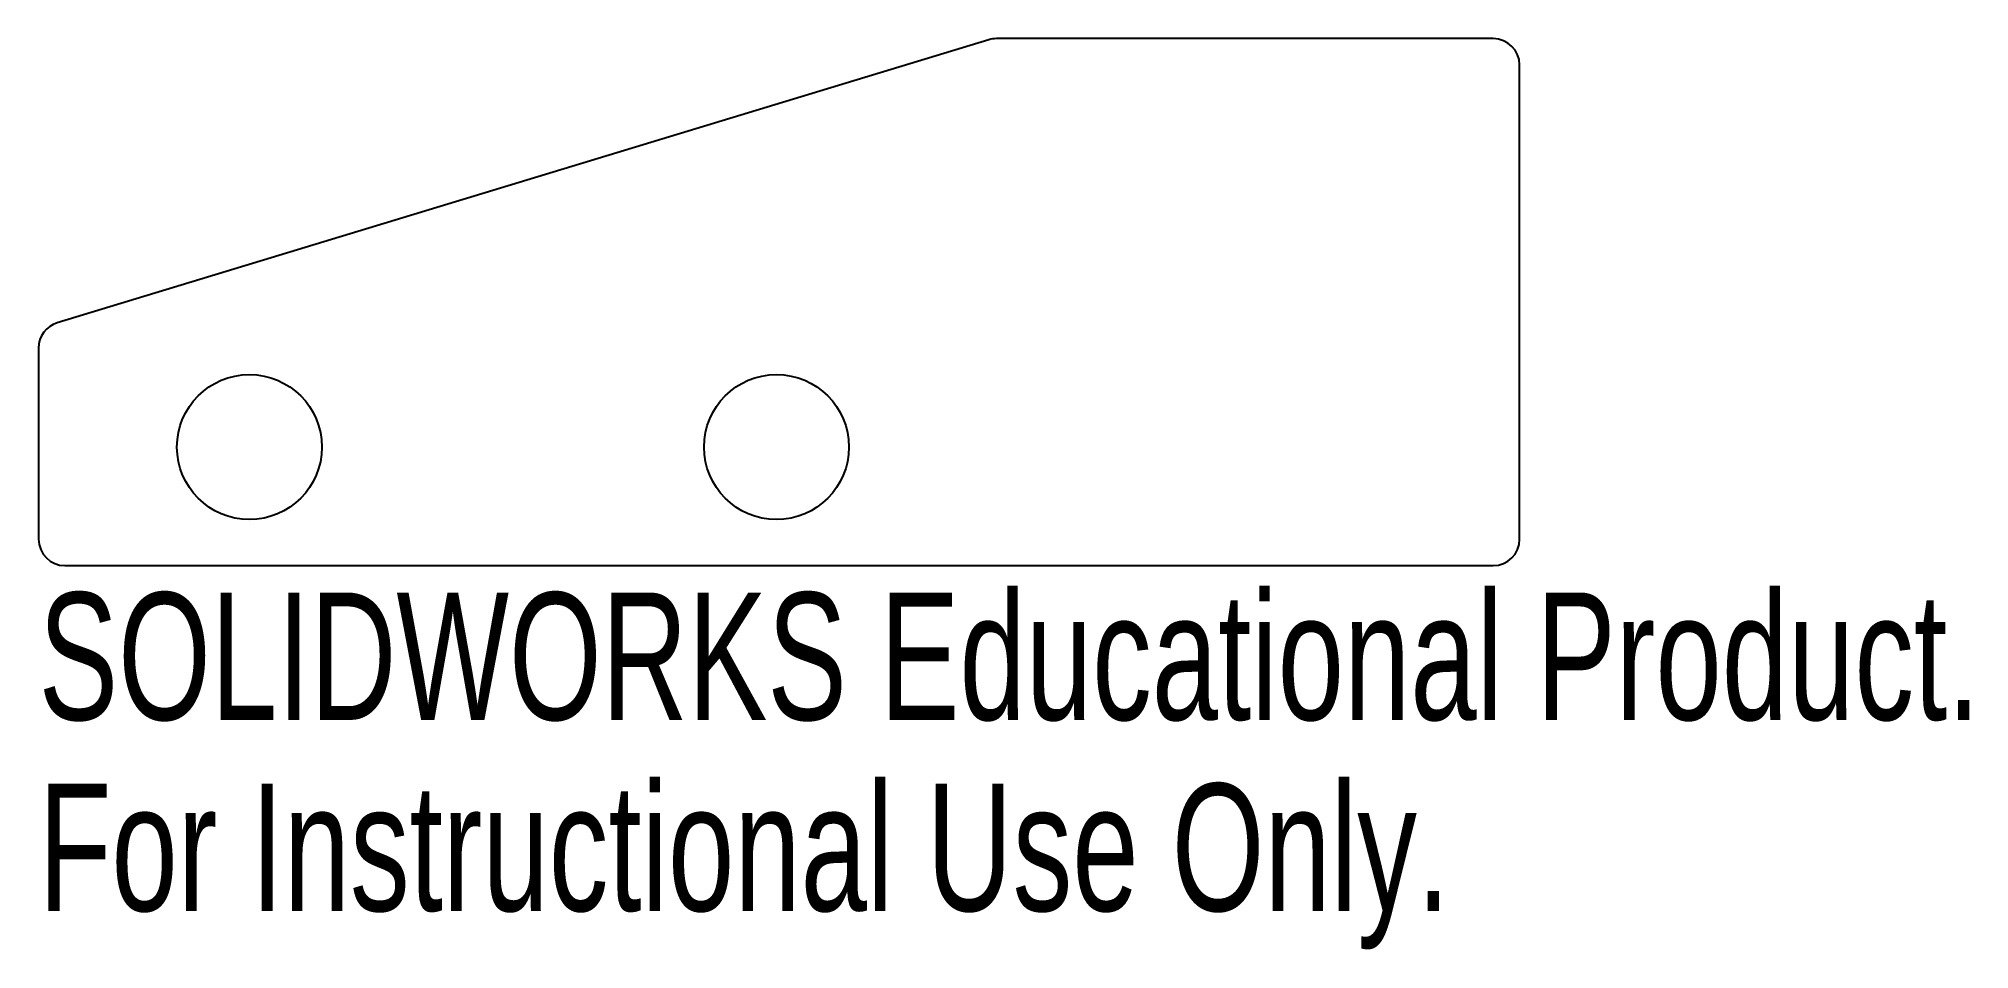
# Model space of a CAD drawing. Header units: millimetres. Extents: x 0 to 73.3, y -14.6 to 20.
import ezdxf

# ---------------------------------------------------------------- set-up
doc = ezdxf.new("R2010")
doc.units = ezdxf.units.MM
doc.styles.add('SLDTEXTSTYLE0', font='TXT', dxfattribs={"width": 0.7})

msp = doc.modelspace()

# ---------------------------------------------------------------- linework, layer by layer
at = {"color": 7, "linetype": 'Continuous', "lineweight": 25}
for p, q in [((36.058, 19.957), (0.709, 9.216)), ((55.2, 20), (36.349, 20)), ((56.2, 1), (56.2, 19)), ((0, 8.259), (0, 1)), ((1, 0), (55.2, 0))]:
    msp.add_line(p, q, dxfattribs=at)
for centre in [(8, 4.5), (28, 4.5)]:
    msp.add_circle(centre, 2.75, dxfattribs=at)
for centre, start, end in [((36.349, 19), 90, 106.90232), ((55.2, 19), 0, 90), ((1, 8.259), 106.90232, 180), ((1, 1), 180, 270), ((55.2, 1), 270, 0)]:
    msp.add_arc(centre, 1, start, end, dxfattribs=at)

# ---------------------------------------------------------------- texts
at = {"color": 7, "linetype": 'Continuous', "char_height": 4.83362, "attachment_point": 1, "style": 'SLDTEXTSTYLE0'}
for s, insert in [('SOLIDWORKS Educational Product.', (0, -1.02)), ('For Instructional Use Only.', (0, -8.27))]:
    msp.add_mtext(s, dxfattribs=dict(at, insert=insert))

doc.saveas('drawing.dxf')
